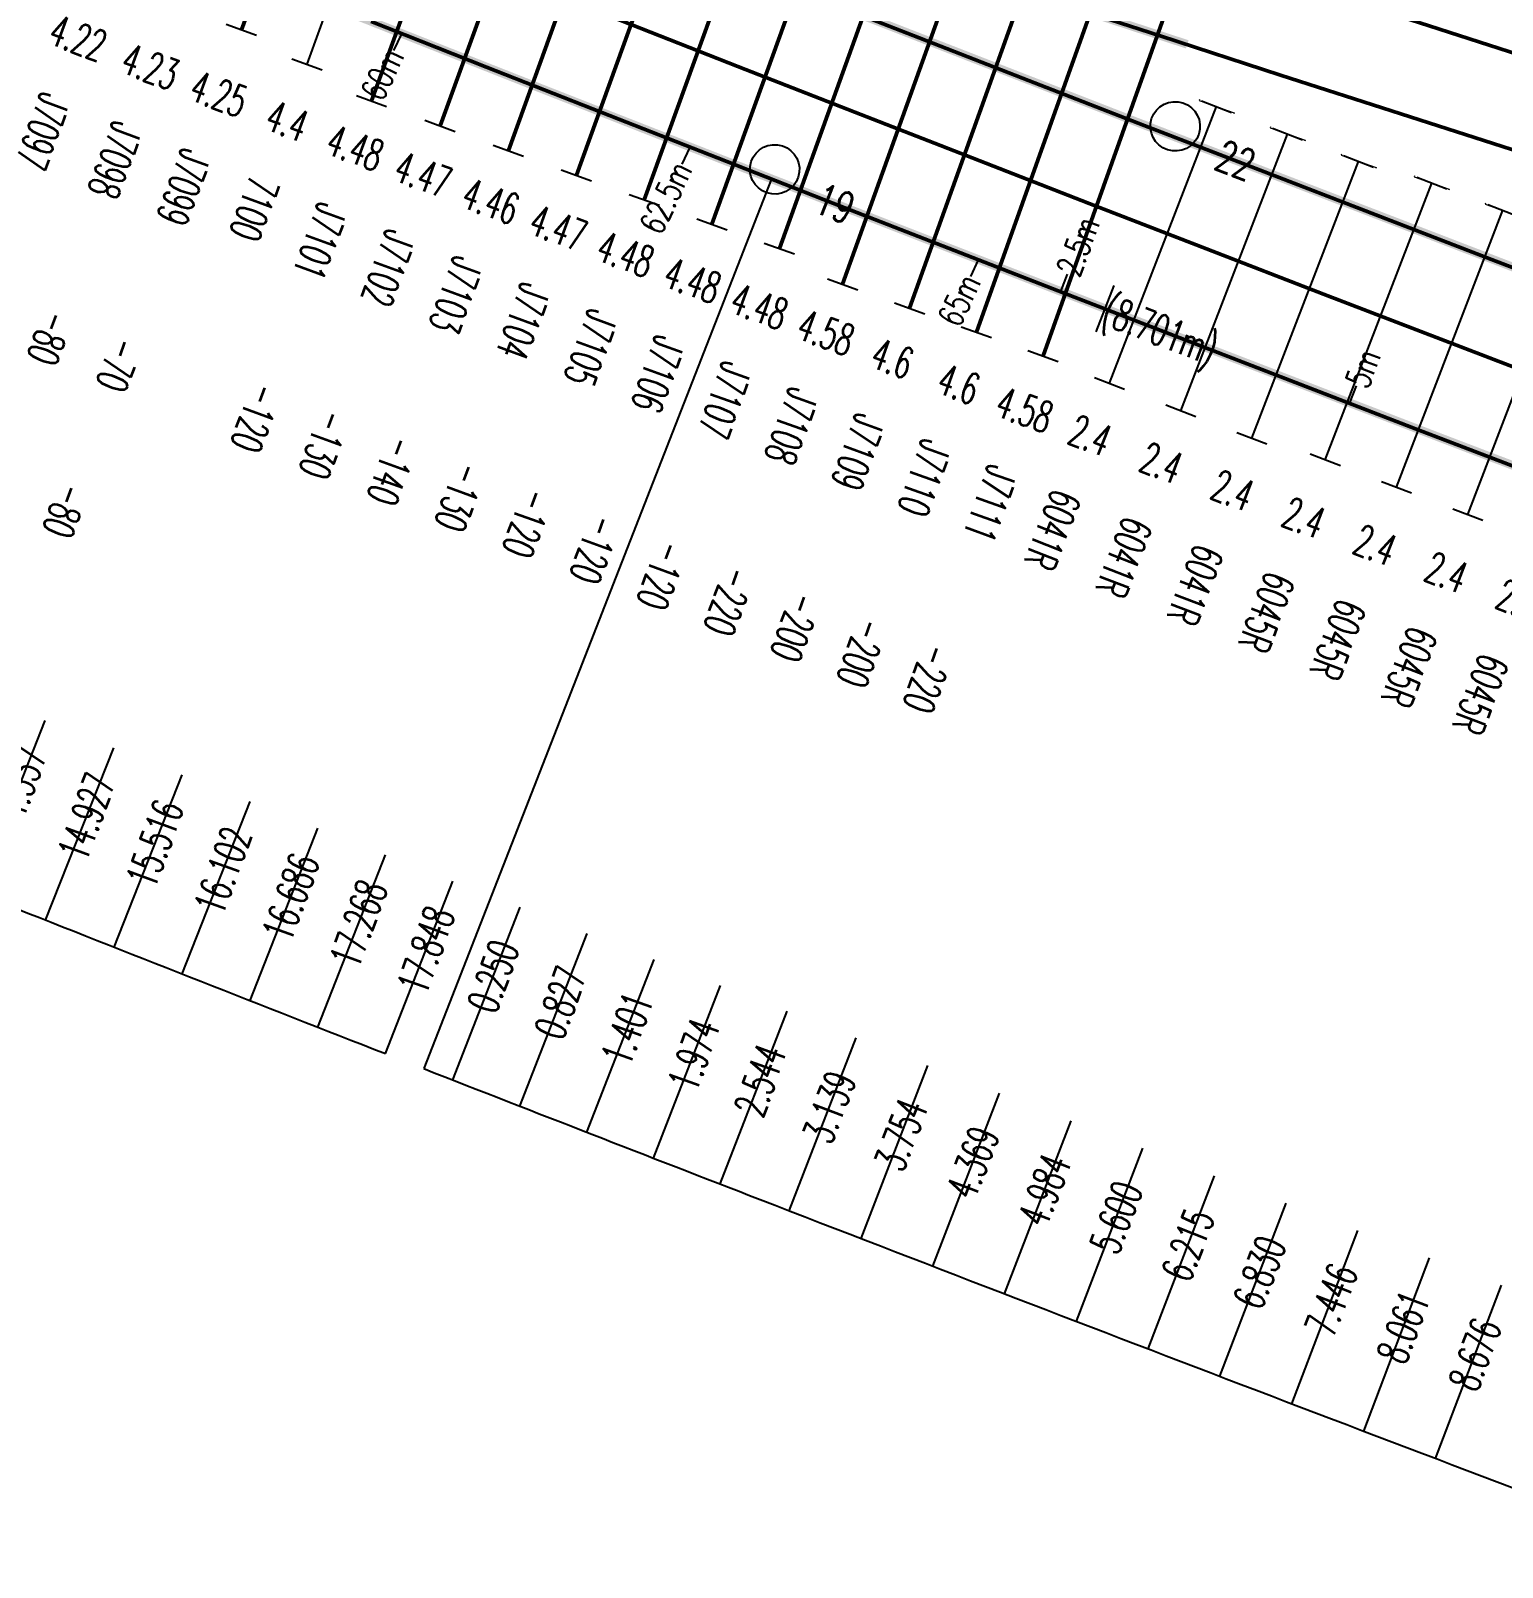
# Model space of a CAD drawing. Header units: millimetres. Extents: x 2688706 to 2690835, y 1254387 to 1255241.
# Drawn here: x 2689205.04 to 2689216.92, y 1254936.26 to 1254948.65 of the extents above; entities that cross this region are included whole.
import ezdxf
from ezdxf.enums import TextEntityAlignment as Align

# ---------------------------------------------------------------- set-up
doc = ezdxf.new("R2010")
doc.units = ezdxf.units.MM
doc.linetypes.add('STRICHPUNKT', pattern=[1, 0.5, -0.25, 0, -0.25])
for name, color, linetype in [('A-GL-0013-_____', 1, 'STRICHPUNKT'), ('BS-TR-B-Gleisstrang-LinieGeometrie', 7, 'Continuous'), ('BS-TR-N-Gleisstrang-LinieGeometrie', 7, 'Continuous'), ('L-GL-0013-_____', 2, 'Continuous'), ('L-HS-0013-_____', 4, 'Continuous'), ('L-ST-0013-_____', 7, 'Continuous'), ('S-ON-0013-_____', 7, 'Continuous'), ('T-DD-0013-_____', 7, 'Continuous'), ('T-MK-0013-_____', 1, 'Continuous'), ('T-SS-0013-_____', 7, 'Continuous'), ('T-ST', 7, 'Continuous')]:
    doc.layers.add(name, color=color, linetype=linetype)
doc.layers.add('L-ST', color=7, linetype='Continuous', plot=False)
doc.layers.add('T-LL-0013-_____', color=2, linetype='Continuous', lineweight=0)
doc.styles.add('R6', font='simplex.shx', dxfattribs={"width": 0.6})
doc.styles.add('R7', font='simplex.shx', dxfattribs={"width": 0.7})

# ---------------------------------------------------------------- blocks, each defined once
blk = doc.blocks.new('WeiVlpSchwelleR')
at = {"color": 7}
for p, q in [((-0.4999999999999886, -0.1300000000000048), (-0.4999999999999886, 0.1299999999999719)), ((0.5000000000000153, -0.1300000000000075), (0.5000000000000082, 0.1299999999999692))]:
    blk.add_line(p, q, dxfattribs=at)
at = {"color": 0, "linetype": 'ByBlock', "lineweight": -2}
blk.add_line((0.5000000000000118, -1.201402631621339e-14), (-0.4999999999999868, 4.853087807381139e-15), dxfattribs=at)
at = {"style": 'R6', "width": 0.6}
blk.add_attdef('LAENGE', text='', height=0.25, rotation=90, dxfattribs=at).set_placement((1.229737067022978, 0.007106245459260857, 6e-06), align=Align.MIDDLE)
at = {"style": 'R6', "width": 0.6, "flags": 1}
for tag, p in [('WVP-SKML', (-3, -5.426215032855453e-14, 2e-06)), ('WVP-SKMR', (5, -5.426215032855453e-14, 2e-06))]:
    blk.add_attdef(tag, text='', height=0.25, rotation=180, dxfattribs=at).set_placement(p, align=Align.MIDDLE_CENTER)
for tag, rotation, p in [('VERKLINKS', 180, (-0.8611075787620777, -8.73603956063954e-05, 2e-06)), ('VERKRECHTS', 179.9999999999973, (0.8750000000000082, -5.459328261269093e-14, 2e-06))]:
    blk.add_attdef(tag, text='', height=0.25, rotation=rotation, dxfattribs=at).set_placement(p, align=Align.MIDDLE)
at = {"color": 1, "extrusion": (-1, 1.836970198721029e-16, 1.224646799147353e-16), "style": 'R6', "width": 0.6, "flags": 8}
blk.add_attdef('WVP-ANL', text='', height=0.25, rotation=270, dxfattribs=at).set_placement((1.829950611378862e-14, -6.12323399573665e-17, 0.4999999999999904), align=Align.MIDDLE)
at = {"style": 'R6', "width": 0.6, "flags": 1}
blk.add_attdef('VERSCHIEBUNG', text='', height=0.25, rotation=179.9999999999999, dxfattribs=at).set_placement((1.75503510535756, -5.395683899678261e-14, 2.000000000057511e-06), align=Align.MIDDLE_LEFT)
at = {"color": 1, "extrusion": (1, -1.83697019872103e-16, 3.374459510989179e-32), "style": 'R6', "width": 0.6, "flags": 8}
blk.add_attdef('WVP-ANR', text='', height=0.25, rotation=270, dxfattribs=at).set_placement((-1.90594986648479e-14, -7.137320858570557e-15, 0.5000000000000118), align=Align.MIDDLE)
at = {"style": 'R6', "width": 0.6}
blk.add_attdef('BEZEICHNUNG', text='', height=0.25, rotation=180, dxfattribs=at).set_placement((3.371428571428583, -5.426215032855453e-14, 2.000000000057511e-06), align=Align.MIDDLE_LEFT)
blk = doc.blocks.new('WeiVlpAbstMarkeL')
blk.add_line((0, 0), (-0.1500000000000004, -1.110223024625157e-16))
at = {"style": 'R7', "width": 0.7}
blk.add_attdef('ATTR', text='', height=0.2, dxfattribs=at).set_placement((-0.1500000000000004, -1.110223024625157e-16), align=Align.MIDDLE_RIGHT)
blk = doc.blocks.new('st_Norm_a')
at = {"color": 0, "linetype": 'ByBlock', "lineweight": -2}
blk.add_circle((0, 0, 1), 0.2, dxfattribs=at)
at = {"layer": 'T-ST', "color": 0, "linetype": 'ByBlock', "lineweight": -2, "style": 'R7', "width": 0.7}
blk.add_attdef('WVP-STNR', text='', height=0.25, dxfattribs=at).set_placement((0.55, 0), align=Align.MIDDLE)
blk = doc.blocks.new('st_KlaM_a')
at = {"layer": 'L-ST', "color": 0, "linetype": 'ByBlock', "lineweight": -2}
blk.add_line((0, -0.1999999999999993), (0, 0.1999999999999993), dxfattribs=at)
blk = doc.blocks.new('WeiVlpAbstMarkeR')
blk.add_line((0, 0), (0.1500000000000004, -1.110223024625157e-16))
at = {"style": 'R7', "width": 0.7}
blk.add_attdef('ATTR', text='', height=0.2, dxfattribs=at).set_placement((0.1500000000000004, -1.110223024625157e-16), align=Align.MIDDLE_LEFT)
blk = doc.blocks.new('Weiche-13')
at = {"layer": 'A-GL-0013-_____', "flags": 128}
for points in [[(345.43637, 10.70093, 0.006928306320745876), (364.76497, 11.79032)], [(345.46424, 8.97558, 0.005070943464862555), (363.71917, 8.97565)]]:
    blk.add_lwpolyline(points, format="xyb", dxfattribs=at)
at = {"layer": 'L-GL-0013-_____', "lineweight": 70, "const_width": 0.07, "flags": 128}
for points in [[(345.4681946421023, 9.95160550943865, 0.003363107562984595), (354.8645508310054, 10.41401390278185, 0.003363107562984595)], [(345.4718433438196, 9.72554145845163, 0.002653654230962587), (355.0168605674243, 9.679432277022933, 0.002653654230962587)], [(355.0168605674243, 9.679432277022933, 0.002417256706003419), (363.711560904605, 9.725611400118282, 0.005070943464862577)], [(352.1293230268037, 8.182686421978419, 0.0008017409710536414), (355.0179925213484, 8.179432646259093, 0.002417140964552024), (363.7267790953947, 8.225688599881778, 0.002653769972562953)]]:
    blk.add_lwpolyline(points, format="xyb", dxfattribs=at)
at = {"layer": 'L-HS-0013-_____', "lineweight": 70, "const_width": 0.07, "flags": 128}
blk.add_lwpolyline([(333.9542853216582, 8.41569720522486, 0.00319290526771504), (345.4566366994035, 8.225618541110293, 0.001852025061082576), (352.1293230268037, 8.182686421978419, 0.001852025061082576)], format="xyb", dxfattribs=at)
at = {"layer": 'T-MK-0013-_____'}
for p, q in [((352.1293230268037, 8.182686421978419), (352.1082154295781, 0.4506271628752074)), ((348.2357842424429, 0.4693914090117777), (348.246272839569, 1.969354738340308)), ((348.8308138310223, 0.465425500545059), (348.8403199715237, 1.965395378006859)), ((349.4243425230538, 0.4618578729304449), (349.4328686850691, 1.961833640921811)), ((350.0153588633704, 0.4586906704618352), (350.0229091950573, 1.958671667838608)), ((350.6043680552503, 0.4559167700617061), (350.6109458706227, 1.955902347440678)), ((351.1918753469234, 0.4535303750968814), (351.197483125777, 1.953519892665698)), ((351.7768691868491, 0.4515316984977045), (351.7815110791578, 1.95152451609244)), ((352.3603605967011, 0.44997382796413), (352.3640390838136, 1.94996931753487)), ((352.9418432952792, 0.4487339324407655), (352.9445616931175, 1.948731469209807)), ((353.5213171281296, 0.4478685793502993), (353.5230787535428, 1.947867544908577)), ((354.0987817592022, 0.4473739237481995), (354.0995899295944, 1.947373706035056)), ((354.6742368591912, 0.4472461336307819), (354.6740948925103, 1.947246126912602)), ((355.273827385375, 0.447500743902547), (355.2726954314866, 1.947500316795951)), ((355.8943823909087, 0.4481809780385449), (355.8922258352456, 1.948179427793634)), ((356.5149367870262, 0.44928509341907), (356.5117556305947, 1.949281720163196)), ((357.1354902841869, 0.4508130895289999), (357.1312845284712, 1.950807193390365)), ((357.7560425928531, 0.4527649656555121), (357.7508122398156, 1.952755846763495)), ((358.3765934234855, 0.455140720887627), (358.3703384755665, 1.95512767937311)), ((358.997142486546, 0.457940354116778), (358.989862946664, 1.957922690112474)), ((359.6176894924973, 0.4611638640372658), (359.6093853640488, 1.961140877678045)), ((360.2382341518035, 0.4648112491445534), (360.228905438663, 1.964782240567769)), ((360.8587761749291, 0.4688825077370847), (360.8484228814494, 1.968846777082899))]:
    blk.add_line(p, q, dxfattribs=at)
at = {"layer": 'T-MK-0013-_____', "flags": 128}
for points in [[(333.7771612728863, 0.685577709216318, 0.003192905267715048), (345.3782502337229, 0.4938673867325178, 0.001760843154526556), (351.7768691868495, 0.4515316984976289, 0.001760843154526556)], [(352.1082154295781, 0.4506271628752074, 0.0008017409710536703), (355.0216814196426, 0.4473454565687689, 0.002289362499598323), (363.3409121149704, 0.4894062360002377, 0.002289362499598323)]]:
    blk.add_lwpolyline(points, format="xyb", dxfattribs=at)
at = {"layer": 'L-ST-0013-_____', "color": 7}
for p, rotation, values in [((355.0168605674243, 9.679432277022933), 0.02730869194980215, {'WVP-STNR': '22'}), ((352.1293230268037, 8.182686421978419), 359.8435897615415, {'WVP-STNR': '19'})]:
    blk.add_blockref('st_Norm_a', p, dxfattribs=dict(at, rotation=rotation)).add_auto_attribs(values)
at = {"layer": 'L-ST-0013-_____', "color": 7, "rotation": 0.02733521778220667}
blk.add_blockref('st_KlaM_a', (355.0179925213484, 8.179432646259093), dxfattribs=at)
at = {"layer": 'S-ON-0013-_____', "color": 6, "lineweight": 50}
ref = blk.add_blockref('WeiVlpSchwelleR', (352.9122400749997, 9.883946035435386), dxfattribs=dict(at, xscale=4.58, rotation=271.4669732401039))
ref.add_attrib('BEZEICHNUNG', 'J7108', dxfattribs={"layer": 'T-SS-0013-_____', "height": 0.25, "rotation": 271.4669732401039, "style": 'R6', "width": 0.6}).set_placement((352.9942497392522, 6.681583023132927), align=Align.MIDDLE_LEFT)
ref.add_attrib('LAENGE', '4.58', dxfattribs={"layer": 'T-SS-0013-_____', "height": 0.25, "rotation": 1.466973240103942, "style": 'R6', "width": 0.6}).set_placement((352.9874654910703, 7.181583566464903), align=Align.MIDDLE)
ref.add_attrib('VERKLINKS', '-220', dxfattribs={"layer": 'T-SS-0013-_____', "height": 0.25, "rotation": 271.4669732401039, "style": 'R6', "width": 0.6}).set_placement((353.0406227055367, 4.870783364898216), align=Align.MIDDLE)
ref.add_attrib('WVP-SKMR', '0.827', dxfattribs={"layer": 'T-MK-0013-_____', "height": 0.25, "rotation": 91.46697324010397, "style": 'R6', "width": 0.6}).set_placement((352.9434743339822, 1.34873245450219), align=Align.MIDDLE_CENTER)
ref = blk.add_blockref('WeiVlpSchwelleR', (353.4848636439807, 9.908822338395073), dxfattribs=dict(at, xscale=4.6, rotation=271.5086801051422))
ref.add_attrib('BEZEICHNUNG', 'J7109', dxfattribs={"layer": 'T-SS-0013-_____', "height": 0.25, "rotation": 271.5086801051422, "style": 'R6', "width": 0.6}).set_placement((353.5698829337854, 6.680755237168114), align=Align.MIDDLE_LEFT)
ref.add_attrib('LAENGE', '4.6', dxfattribs={"layer": 'T-SS-0013-_____', "height": 0.25, "rotation": 1.508680105142175, "style": 'R6', "width": 0.6}).set_placement((353.5627810004494, 7.18075208826218), align=Align.MIDDLE)
ref.add_attrib('VERKLINKS', '-200', dxfattribs={"layer": 'T-SS-0013-_____', "height": 0.25, "rotation": 271.5086801051422, "style": 'R6', "width": 0.6}).set_placement((353.6175531086368, 4.870783364898216), align=Align.MIDDLE)
ref.add_attrib('WVP-SKMR', '1.401', dxfattribs={"layer": 'T-MK-0013-_____', "height": 0.25, "rotation": 91.50868010514219, "style": 'R6', "width": 0.6}).set_placement((353.5223741033776, 1.347867958685266), align=Align.MIDDLE_CENTER)
ref = blk.add_blockref('WeiVlpSchwelleR', (354.0557327147561, 9.924064808506103), dxfattribs=dict(at, xscale=4.6, rotation=271.5502410691645))
ref.add_attrib('BEZEICHNUNG', 'J7110', dxfattribs={"layer": 'T-SS-0013-_____', "height": 0.25, "rotation": 271.5502410691645, "style": 'R6', "width": 0.6}).set_placement((354.1435201856909, 6.680295683846118), align=Align.MIDDLE_LEFT)
ref.add_attrib('LAENGE', '4.6', dxfattribs={"layer": 'T-SS-0013-_____', "height": 0.25, "rotation": 1.550241069164529, "style": 'R6', "oblique": 359.9999999999999, "width": 0.6}).set_placement((354.1361025497758, 7.180288686877931), align=Align.MIDDLE)
ref.add_attrib('VERKLINKS', '-200', dxfattribs={"layer": 'T-SS-0013-_____', "height": 0.25, "rotation": 271.5502410691645, "style": 'R6', "width": 0.6}).set_placement((354.192491769056, 4.870783364898216), align=Align.MIDDLE)
ref.add_attrib('WVP-SKMR', '1.974', dxfattribs={"layer": 'T-MK-0013-_____', "height": 0.25, "rotation": 91.55024106916454, "style": 'R6', "width": 0.6}).set_placement((354.0992666614375, 1.347373793120314), align=Align.MIDDLE_CENTER)
ref = blk.add_blockref('WeiVlpSchwelleR', (354.6248688568121, 9.929669664212446), dxfattribs=dict(at, xscale=4.58, rotation=271.5916561790293))
ref.add_attrib('BEZEICHNUNG', 'J7111', dxfattribs={"layer": 'T-SS-0013-_____', "height": 0.25, "rotation": 271.5916561790293, "style": 'R6', "width": 0.6}).set_placement((354.7151611693586, 6.680200555437418), align=Align.MIDDLE_LEFT)
ref.add_attrib('LAENGE', '4.58', dxfattribs={"layer": 'T-SS-0013-_____', "height": 0.25, "rotation": 1.591656179029322, "style": 'R6', "width": 0.6}).set_placement((354.7074298277407, 7.18018955904492), align=Align.MIDDLE)
ref.add_attrib('VERKLINKS', '-220', dxfattribs={"layer": 'T-SS-0013-_____', "height": 0.25, "rotation": 271.5916561790293, "style": 'R6', "width": 0.6}).set_placement((354.765439063078, 4.870783364898216), align=Align.MIDDLE)
ref.add_attrib('WVP-SKMR', '2.544', dxfattribs={"layer": 'T-MK-0013-_____', "height": 0.25, "rotation": 91.59165617902934, "style": 'R6', "width": 0.6}).set_placement((354.6741516791827, 1.347246129599874), align=Align.MIDDLE_CENTER)
ref = blk.add_blockref('WeiVlpSchwelleR', (350.6000712595553, 9.873143456243117), dxfattribs=dict(at, xscale=4.47, rotation=271.2987233254179))
ref.add_attrib('BEZEICHNUNG', 'J7104', dxfattribs={"layer": 'T-SS-0013-_____', "height": 0.25, "rotation": 271.2987233254179, "style": 'R6', "width": 0.6}).set_placement((350.6722665106275, 6.688650923957085), align=Align.MIDDLE_LEFT)
ref.add_attrib('LAENGE', '4.47', dxfattribs={"layer": 'T-SS-0013-_____', "height": 0.25, "rotation": 1.29872332541782, "style": 'R6', "oblique": 359.9999999999999, "width": 0.6}).set_placement((350.6670599327332, 7.188672093183865), align=Align.MIDDLE)
ref.add_attrib('VERKLINKS', '-130', dxfattribs={"layer": 'T-SS-0013-_____', "height": 0.25, "rotation": 271.2987233254179, "style": 'R6', "width": 0.6}).set_placement((350.7134791696342, 4.870783364898216), align=Align.MIDDLE)
ref.add_attrib('WVP-SKMR', '16.686', dxfattribs={"layer": 'T-MK-0013-_____', "height": 0.25, "rotation": 91.29872332541782, "style": 'R6', "width": 0.6}).set_placement((350.6083147444737, 1.355908116489089), align=Align.MIDDLE_CENTER)
ref = blk.add_blockref('WeiVlpSchwelleR', (351.1808480459196, 9.891525954117002), dxfattribs=dict(at, xscale=4.48, rotation=271.3410137315604))
ref.add_attrib('BEZEICHNUNG', 'J7105', dxfattribs={"layer": 'T-SS-0013-_____', "height": 0.25, "rotation": 271.3410137315604, "style": 'R6', "width": 0.6}).set_placement((351.2558801115512, 6.686312197274853), align=Align.MIDDLE_LEFT)
ref.add_attrib('LAENGE', '4.48', dxfattribs={"layer": 'T-SS-0013-_____', "height": 0.25, "rotation": 1.34101373156036, "style": 'R6', "width": 0.6}).set_placement((351.2503524720948, 7.186330679939507), align=Align.MIDDLE)
ref.add_attrib('VERKLINKS', '-120', dxfattribs={"layer": 'T-SS-0013-_____', "height": 0.25, "rotation": 271.3410137315604, "style": 'R6', "width": 0.6}).set_placement((351.2983805152188, 4.870783364898216), align=Align.MIDDLE)
ref.add_attrib('WVP-SKMR', '17.268', dxfattribs={"layer": 'T-MK-0013-_____', "height": 0.25, "rotation": 91.34101373156037, "style": 'R6', "width": 0.6}).set_placement((351.1952400142356, 1.353524085638171), align=Align.MIDDLE_CENTER)
ref = blk.add_blockref('WeiVlpSchwelleR', (351.7592286583802, 9.905278137387103), dxfattribs=dict(at, xscale=4.48, rotation=271.3831218677893))
ref.add_attrib('BEZEICHNUNG', 'J7106', dxfattribs={"layer": 'T-SS-0013-_____', "height": 0.25, "rotation": 271.3831218677893, "style": 'R6', "width": 0.6}).set_placement((351.8369968615168, 6.684358588469435), align=Align.MIDDLE_LEFT)
ref.add_attrib('LAENGE', '4.48', dxfattribs={"layer": 'T-SS-0013-_____', "height": 0.25, "rotation": 1.383121867789239, "style": 'R6', "oblique": 359.9999999999999, "width": 0.6}).set_placement((351.8311504648804, 7.18437422269237), align=Align.MIDDLE)
ref.add_attrib('VERKLINKS', '-120', dxfattribs={"layer": 'T-SS-0013-_____', "height": 0.25, "rotation": 271.3831218677893, "style": 'R6', "width": 0.6}).set_placement((351.8807851288882, 4.870783364898216), align=Align.MIDDLE)
ref.add_attrib('WVP-SKMR', '17.848', dxfattribs={"layer": 'T-MK-0013-_____', "height": 0.25, "rotation": 91.38312186778927, "style": 'R6', "width": 0.6}).set_placement((351.7796543222343, 1.351527389054546), align=Align.MIDDLE_CENTER)
ref = blk.add_blockref('WeiVlpSchwelleR', (352.3360993572274, 9.919418072005339), dxfattribs=dict(at, xscale=4.48, rotation=271.4251204970606))
ref.add_attrib('BEZEICHNUNG', 'J7107', dxfattribs={"layer": 'T-SS-0013-_____', "height": 0.25, "rotation": 271.4251204970606, "style": 'R6', "width": 0.6}).set_placement((352.4166209362269, 6.682782862404203), align=Align.MIDDLE_LEFT)
ref.add_attrib('LAENGE', '4.48', dxfattribs={"layer": 'T-SS-0013-_____', "height": 0.25, "rotation": 1.425120497060519, "style": 'R6', "oblique": 359.9999999999999, "width": 0.6}).set_placement((352.4104575522304, 7.182795486009397), align=Align.MIDDLE)
ref.add_attrib('VERKLINKS', '-120', dxfattribs={"layer": 'T-SS-0013-_____', "height": 0.25, "rotation": 271.4251204970606, "style": 'R6', "width": 0.6}).set_placement((352.4617001778582, 4.870783364898216), align=Align.MIDDLE)
ref.add_attrib('WVP-SKMR', '0.250', dxfattribs={"layer": 'T-MK-0013-_____', "height": 0.25, "rotation": 91.42512049706053, "style": 'R6', "width": 0.6}).set_placement((352.3625676889686, 1.349971121706574), align=Align.MIDDLE_CENTER)
ref = blk.add_blockref('WeiVlpSchwelleR', (348.8462320003435, 9.840338550236424), dxfattribs=dict(at, xscale=4.480000000000002, rotation=271.1710489917518))
ref.add_attrib('BEZEICHNUNG', 'J7101', dxfattribs={"layer": 'T-SS-0013-_____', "height": 0.25, "rotation": 271.1710489917518, "style": 'R6', "width": 0.6}).set_placement((348.9104661131346, 6.698001123550178), align=Align.MIDDLE_LEFT)
ref.add_attrib('LAENGE', '4.48', dxfattribs={"layer": 'T-SS-0013-_____', "height": 0.25, "rotation": 1.17104899175184, "style": 'R6', "width": 0.6}).set_placement((348.9062341876205, 7.198029316815084), align=Align.MIDDLE)
ref.add_attrib('VERKLINKS', '-120', dxfattribs={"layer": 'T-SS-0013-_____', "height": 0.25, "rotation": 271.1710489917518, "style": 'R6', "width": 0.6}).set_placement((348.9478171979057, 4.870783364898216), align=Align.MIDDLE)
ref.add_attrib('WVP-SKMR', '14.927', dxfattribs={"layer": 'T-MK-0013-_____', "height": 0.25, "rotation": 91.17104899175186, "style": 'R6', "width": 0.6}).set_placement((348.8365175153231, 1.365407427022139), align=Align.MIDDLE_CENTER)
ref = blk.add_blockref('WeiVlpSchwelleR', (349.4332555202432, 9.847556094523524), dxfattribs=dict(at, xscale=4.470000000000001, rotation=271.2137775270115))
ref.add_attrib('BEZEICHNUNG', 'J7102', dxfattribs={"layer": 'T-SS-0013-_____', "height": 0.25, "rotation": 271.2137775270115, "style": 'R6', "width": 0.6}).set_placement((349.5000613937562, 6.694488996275661), align=Align.MIDDLE_LEFT)
ref.add_attrib('LAENGE', '4.47', dxfattribs={"layer": 'T-SS-0013-_____', "height": 0.25, "rotation": 1.213777527011454, "style": 'R6', "width": 0.6}).set_placement((349.4955024089676, 7.194515023234748), align=Align.MIDDLE)
ref.add_attrib('VERKLINKS', '-130', dxfattribs={"layer": 'T-SS-0013-_____', "height": 0.25, "rotation": 271.2137775270115, "style": 'R6', "width": 0.6}).set_placement((349.5387013097297, 4.870783364898216), align=Align.MIDDLE)
ref.add_attrib('WVP-SKMR', '15.516', dxfattribs={"layer": 'T-MK-0013-_____', "height": 0.25, "rotation": 91.21377752701147, "style": 'R6', "width": 0.6}).set_placement((349.429458220263, 1.361843333725265), align=Align.MIDDLE_CENTER)
ref = blk.add_blockref('WeiVlpSchwelleR', (350.0177776003113, 9.855156665948558), dxfattribs=dict(at, xscale=4.459999999999998, rotation=271.2563233823523))
ref.add_attrib('BEZEICHNUNG', 'J7103', dxfattribs={"layer": 'T-SS-0013-_____', "height": 0.25, "rotation": 271.2563233823522, "style": 'R6', "width": 0.6}).set_placement((350.0871609045159, 6.691374612964407), align=Align.MIDDLE_LEFT)
ref.add_attrib('LAENGE', '4.46', dxfattribs={"layer": 'T-SS-0013-_____', "height": 0.25, "rotation": 1.256323382352217, "style": 'R6', "oblique": 359.9999999999999, "width": 0.6}).set_placement((350.0822771247009, 7.191398297674065), align=Align.MIDDLE)
ref.add_attrib('VERKLINKS', '-140', dxfattribs={"layer": 'T-SS-0013-_____', "height": 0.25, "rotation": 271.2563233823522, "style": 'R6', "width": 0.6}).set_placement((350.1270873704614, 4.870783364898216), align=Align.MIDDLE)
ref.add_attrib('WVP-SKMR', '16.102', dxfattribs={"layer": 'T-MK-0013-_____', "height": 0.25, "rotation": 91.25632338235222, "style": 'R6', "width": 0.6}).set_placement((350.0198890623825, 1.358679268887899), align=Align.MIDDLE_CENTER)
ref = blk.add_blockref('WeiVlpSchwelleR', (346.4479355397593, 9.854981571337474), dxfattribs=dict(at, xscale=4.22, rotation=270.995941691949))
ref.add_attrib('BEZEICHNUNG', 'J7097', dxfattribs={"layer": 'T-SS-0013-_____', "height": 0.25, "rotation": 270.995941691949, "style": 'R6', "width": 0.6}).set_placement((346.502498266771, 6.716344908565956), align=Align.MIDDLE_LEFT)
ref.add_attrib('LAENGE', '4.22', dxfattribs={"layer": 'T-SS-0013-_____', "height": 0.25, "rotation": 0.9959416919490205, "style": 'R6', "oblique": 359.9999999999999, "width": 0.6}).set_placement((346.4999005048637, 7.216385908160056), align=Align.MIDDLE)
ref = blk.add_blockref('WeiVlpSchwelleR', (347.0727457540956, 9.871096019914187), dxfattribs=dict(at, xscale=4.23, rotation=271.0419424634376))
ref.add_attrib('BEZEICHNUNG', 'J7098', dxfattribs={"layer": 'T-SS-0013-_____', "height": 0.25, "rotation": 271.0419424634376, "style": 'R6', "width": 0.6}).set_placement((347.1302204876342, 6.710943942135932), align=Align.MIDDLE_LEFT)
ref.add_attrib('LAENGE', '4.23', dxfattribs={"layer": 'T-SS-0013-_____', "height": 0.25, "rotation": 1.041942463437612, "style": 'R6', "width": 0.6}).set_placement((347.1272711202164, 7.210983776126417), align=Align.MIDDLE)
ref.add_attrib('VERKLINKS', '-80', dxfattribs={"layer": 'T-SS-0013-_____', "height": 0.25, "rotation": 271.0419424634376, "style": 'R6', "width": 0.6}).set_placement((347.1636880981297, 4.870783364898216), align=Align.MIDDLE)
ref = blk.add_blockref('WeiVlpSchwelleR', (347.6656398039418, 9.882103034972255), dxfattribs=dict(at, xscale=4.25, rotation=271.0851761825535))
ref.add_attrib('BEZEICHNUNG', 'J7099', dxfattribs={"layer": 'T-SS-0013-_____', "height": 0.25, "rotation": 271.0851761825535, "style": 'R6', "width": 0.6}).set_placement((347.7257978404022, 6.706222939831479), align=Align.MIDDLE_LEFT)
ref.add_attrib('LAENGE', '4.25', dxfattribs={"layer": 'T-SS-0013-_____', "height": 0.25, "rotation": 1.085176182553487, "style": 'R6', "width": 0.6}).set_placement((347.7225194071801, 7.206261490029274), align=Align.MIDDLE)
ref.add_attrib('VERKLINKS', '-70', dxfattribs={"layer": 'T-SS-0013-_____', "height": 0.25, "rotation": 271.0851761825535, "style": 'R6', "width": 0.6}).set_placement((347.7605650348685, 4.870783364898216), align=Align.MIDDLE)
ref.add_attrib('VERKRECHTS', '-80', dxfattribs={"layer": 'T-SS-0013-_____', "height": 0.25, "rotation": 271.0851761825529, "style": 'R6', "width": 0.6}).set_placement((347.7844024822166, 3.612350094694193), align=Align.MIDDLE)
at = {"layer": 'S-ON-0013-_____'}
ref = blk.add_blockref('WeiVlpSchwelleR', (348.2566242399761, 9.888518664936782), dxfattribs=dict(at, xscale=4.4, rotation=271.1282094090185))
ref.add_attrib('BEZEICHNUNG', '7100', dxfattribs={"layer": 'T-SS-0013-_____', "height": 0.25, "rotation": 271.1282094090185, "style": 'R6', "width": 0.6}).set_placement((348.3193797842168, 6.701908919208234), align=Align.MIDDLE_LEFT)
ref.add_attrib('LAENGE', '4.4', dxfattribs={"layer": 'T-SS-0013-_____', "height": 0.25, "rotation": 1.128209409018486, "style": 'R6', "oblique": 359.9999999999999, "width": 0.6}).set_placement((348.315774807581, 7.201946005636026), align=Align.MIDDLE)
ref.add_attrib('WVP-SKMR', '14.337', dxfattribs={"layer": 'T-MK-0013-_____', "height": 0.25, "rotation": 91.12820940901851, "style": 'R6', "width": 0.6}).set_placement((348.2420774007186, 1.369369406608896), align=Align.MIDDLE_CENTER)
ref = blk.add_blockref('WeiVlpSchwelleR', (357.1118480824573, 8.882868014679927), dxfattribs=dict(at, xscale=2.4, rotation=270.160648245274))
ref.add_attrib('BEZEICHNUNG', '6045R', dxfattribs={"layer": 'T-SS-0013-_____', "height": 0.25, "rotation": 270.160648245274, "style": 'R6', "width": 0.6}).set_placement((357.1180165241736, 6.682876662349811), align=Align.MIDDLE_LEFT)
ref.add_attrib('LAENGE', '2.4', dxfattribs={"layer": 'T-SS-0013-_____', "height": 0.25, "rotation": 0.1606482452740295, "style": 'R6', "width": 0.6}).set_placement((357.1228961154978, 7.182903583186286), align=Align.MIDDLE)
ref.add_attrib('WVP-SKMR', '4.984', dxfattribs={"layer": 'T-MK-0013-_____', "height": 0.25, "rotation": 90.16064824527406, "style": 'R6', "width": 0.6}).set_placement((357.1329668307574, 1.350809551845819), align=Align.MIDDLE_CENTER)
ref.add_attrib('WVP-ANL', 'Z', dxfattribs={"layer": 'T-SS-0013-_____', "color": 1, "extrusion": (-0.002803837143841051, 0.99999606924091, 2.939152317953648e-16), "height": 0.3, "rotation": 270, "style": 'R6', "width": 0.6}).set_placement((-357.1353504770977, -2.669205765769494e-15, 9.081549634106405), align=Align.MIDDLE)
ref = blk.add_blockref('WeiVlpSchwelleR', (357.7266407278878, 8.884801774446034), dxfattribs=dict(at, xscale=2.4, rotation=270.1997851744606))
ref.add_attrib('BEZEICHNUNG', '6045R', dxfattribs={"layer": 'T-SS-0013-_____', "height": 0.25, "rotation": 270.1997851744606, "style": 'R6', "width": 0.6}).set_placement((357.7343119123428, 6.684815148820992), align=Align.MIDDLE_LEFT)
ref.add_attrib('LAENGE', '2.4', dxfattribs={"layer": 'T-SS-0013-_____', "height": 0.25, "rotation": 0.1997851744606029, "style": 'R6', "width": 0.6}).set_placement((357.7388499500297, 7.184845286099389), align=Align.MIDDLE)
ref.add_attrib('WVP-SKMR', '5.600', dxfattribs={"layer": 'T-MK-0013-_____', "height": 0.25, "rotation": 90.19978517446059, "style": 'R6', "width": 0.6}).set_placement((357.7529043810305, 1.352759494320302), align=Align.MIDDLE_CENTER)
ref.add_attrib('WVP-ANL', 'Z', dxfattribs={"layer": 'T-SS-0013-_____', "color": 1, "extrusion": (-0.003486902025061765, 0.9999939207386552, 2.939152317953648e-16), "height": 0.2999999999999999, "rotation": 270, "style": 'R6', "width": 0.6}).set_placement((-357.7554464474489, -2.597443534266682e-15, 8.837390013441434), align=Align.MIDDLE)
ref = blk.add_blockref('WeiVlpSchwelleR', (358.3414319090028, 8.887155479079308), dxfattribs=dict(at, xscale=2.4, rotation=270.2389221036472))
ref.add_attrib('BEZEICHNUNG', '6045R', dxfattribs={"layer": 'T-SS-0013-_____', "height": 0.25, "rotation": 270.2389221036472, "style": 'R6', "width": 0.6}).set_placement((358.3506058326174, 6.687174606633933), align=Align.MIDDLE_LEFT)
ref.add_attrib('LAENGE', '2.4', dxfattribs={"layer": 'T-SS-0013-_____', "height": 0.25, "rotation": 0.2389221036471852, "style": 'R6', "width": 0.6}).set_placement((358.3548023145495, 7.187207727049063), align=Align.MIDDLE)
ref.add_attrib('WVP-SKMR', '6.215', dxfattribs={"layer": 'T-MK-0013-_____', "height": 0.25, "rotation": 90.23892210364718, "style": 'R6', "width": 0.6}).set_placement((358.3728404547341, 1.355132895978917), align=Align.MIDDLE_CENTER)
ref.add_attrib('WVP-ANL', 'Z', dxfattribs={"layer": 'T-SS-0013-_____', "color": 1, "extrusion": (-0.00416996527935605, 0.9999913056569888, 2.939152317953649e-16), "height": 0.3, "rotation": 270, "style": 'R6', "width": 0.6}).set_placement((-358.3753754954589, -2.525556826462303e-15, 8.592806881885906), align=Align.MIDDLE)
ref = blk.add_blockref('WeiVlpSchwelleR', (358.9562213389516, 8.88992912748136), dxfattribs=dict(at, xscale=2.400000000000001, rotation=270.2780590328338))
ref.add_attrib('BEZEICHNUNG', '6045R', dxfattribs={"layer": 'T-SS-0013-_____', "height": 0.25, "rotation": 270.2780590328338, "style": 'R6', "width": 0.6}).set_placement((358.9668979974452, 6.689955034687785), align=Align.MIDDLE_LEFT)
ref.add_attrib('LAENGE', '2.4', dxfattribs={"layer": 'T-SS-0013-_____', "height": 0.25, "rotation": 0.2780590328337491, "style": 'R6', "width": 0.6}).set_placement((358.9707529216648, 7.18999090493307), align=Align.MIDDLE)
ref.add_attrib('WVP-SKMR', '6.830', dxfattribs={"layer": 'T-MK-0013-_____', "height": 0.25, "rotation": 90.27805903283377, "style": 'R6', "width": 0.6}).set_placement((358.9927747626168, 1.357929755714196), align=Align.MIDDLE_CENTER)
ref.add_attrib('WVP-ANL', 'Z', dxfattribs={"layer": 'T-SS-0013-_____', "color": 1, "extrusion": (-0.004853026588018237, 0.9999882239971308, 2.939152317953649e-16), "height": 0.3, "rotation": 270, "style": 'R6', "width": 0.6}).set_placement((-358.9951373318805, -2.453545675897414e-15, 8.347800353557945), align=Align.MIDDLE)
ref = blk.add_blockref('WeiVlpSchwelleR', (359.5707319266028, 8.943121952146157), dxfattribs=dict(at, xscale=2.4, rotation=270.3171959620203))
ref.add_attrib('BEZEICHNUNG', '6040', dxfattribs={"layer": 'T-SS-0013-_____', "height": 0.25, "rotation": 270.3171959620203, "style": 'R6', "width": 0.6}).set_placement((359.5831881192755, 6.693156431685103), align=Align.MIDDLE_LEFT)
ref.add_attrib('LAENGE', '2.4', dxfattribs={"layer": 'T-SS-0013-_____', "height": 0.25, "rotation": 0.3171959620203225, "style": 'R6', "width": 0.6}).set_placement((359.5868642330831, 7.193196311243884), align=Align.MIDDLE)
ref.add_attrib('WVP-SKMR', '7.446', dxfattribs={"layer": 'T-MK-0013-_____', "height": 0.25, "rotation": 90.31719596202034, "style": 'R6', "width": 0.6}).set_placement((359.6127070154282, 1.361150072221734), align=Align.MIDDLE_CENTER)
ref.add_attrib('WVP-ANL', 'Z', dxfattribs={"layer": 'T-SS-0013-_____', "color": 1, "extrusion": (-0.00553608563234454, 0.9999846757605195, 2.939152317953649e-16), "height": 0.3, "rotation": 270, "style": 'R6', "width": 0.6}).set_placement((-359.6147316675442, -2.396105877760883e-15, 8.152370542773177), align=Align.MIDDLE)
ref = blk.add_blockref('WeiVlpSchwelleR', (360.1854828408477, 8.946735283267003), dxfattribs=dict(at, xscale=2.4, rotation=270.3563328912069))
ref.add_attrib('BEZEICHNUNG', '6040', dxfattribs={"layer": 'T-SS-0013-_____', "height": 0.25, "rotation": 270.3563328912069, "style": 'R6', "width": 0.6}).set_placement((360.1994759105584, 6.696778796132065), align=Align.MIDDLE_LEFT)
ref.add_attrib('LAENGE', '2.4', dxfattribs={"layer": 'T-SS-0013-_____', "height": 0.25, "rotation": 0.3563328912069124, "style": 'R6', "width": 0.6}).set_placement((360.2028104621577, 7.1968210700725), align=Align.MIDDLE)
ref.add_attrib('WVP-SKMR', '8.061', dxfattribs={"layer": 'T-MK-0013-_____', "height": 0.25, "rotation": 90.3563328912069, "style": 'R6', "width": 0.6}).set_placement((360.2326369239192, 1.364793843998483), align=Align.MIDDLE_CENTER)
ref.add_attrib('WVP-ANL', 'Z', dxfattribs={"layer": 'T-SS-0013-_____', "color": 1, "extrusion": (-0.006219142093631847, 0.9999806609488102, 2.939152317953648e-16), "height": 0.3, "rotation": 270, "style": 'R6', "width": 0.6}).set_placement((-360.2341582133579, -2.323845942530334e-15, 7.906517564044739), align=Align.MIDDLE)
ref = blk.add_blockref('WeiVlpSchwelleR', (360.800231143525, 8.950768530357777), dxfattribs=dict(at, xscale=2.4, rotation=270.3954698203935))
ref.add_attrib('BEZEICHNUNG', '6040', dxfattribs={"layer": 'T-SS-0013-_____', "height": 0.25, "rotation": 270.3954698203935, "style": 'R6', "width": 0.6}).set_placement((360.8157610837446, 6.700822126338942), align=Align.MIDDLE_LEFT)
ref.add_attrib('LAENGE', '2.4', dxfattribs={"layer": 'T-SS-0013-_____', "height": 0.25, "rotation": 0.3954698203934765, "style": 'R6', "width": 0.6}).set_placement((360.8187540715799, 7.200866561350179), align=Align.MIDDLE)
ref.add_attrib('WVP-SKMR', '8.676', dxfattribs={"layer": 'T-MK-0013-_____', "height": 0.25, "rotation": 90.39546982039349, "style": 'R6', "width": 0.6}).set_placement((360.8525641988413, 1.368861069344573), align=Align.MIDDLE_CENTER)
ref.add_attrib('WVP-ANL', 'Z', dxfattribs={"layer": 'T-SS-0013-_____', "color": 1, "extrusion": (-0.006902195653177407, 0.9999761795638761, 2.939152317953649e-16), "height": 0.3, "rotation": 270, "style": 'R6', "width": 0.6}).set_placement((-360.8534166803084, -2.251461665510801e-15, 7.660241532083489), align=Align.MIDDLE)
ref = blk.add_blockref('WeiVlpSchwelleR', (355.2675019605858, 8.829586426863461), dxfattribs=dict(at, xscale=2.4, rotation=270.0432374577144))
ref.add_attrib('BEZEICHNUNG', '6041R', dxfattribs={"layer": 'T-SS-0013-_____', "height": 0.25, "rotation": 270.0432374577144, "style": 'R6', "width": 0.6}).set_placement((355.2691244278259, 6.679587039049581), align=Align.MIDDLE_LEFT)
ref.add_attrib('LAENGE', '2.4', dxfattribs={"layer": 'T-SS-0013-_____', "height": 0.25, "rotation": 0.04323745771436458, "style": 'R6', "width": 0.6}).set_placement((355.2748739297213, 7.179602245391221), align=Align.MIDDLE)
ref.add_attrib('WVP-SKMR', '3.139', dxfattribs={"layer": 'T-MK-0013-_____', "height": 0.25, "rotation": 90.04323745771438, "style": 'R6', "width": 0.6}).set_placement((355.2731482130419, 1.347500487638589), align=Align.MIDDLE_CENTER)
ref.add_attrib('WVP-ANL', 'Z', dxfattribs={"layer": 'T-SS-0013-_____', "color": 1, "extrusion": (-0.0007546359256827422, 0.9999997152622695, 2.939152317953649e-16), "height": 0.3, "rotation": 270, "style": 'R6', "width": 0.6}).set_placement((-355.2740639256504, -2.869049506339184e-15, 9.761486292540038), align=Align.MIDDLE)
ref = blk.add_blockref('WeiVlpSchwelleR', (355.8823314312452, 8.830260384836654), dxfattribs=dict(at, xscale=2.399999999999999, rotation=270.082374386901))
ref.add_attrib('BEZEICHNUNG', '6041R', dxfattribs={"layer": 'T-SS-0013-_____', "height": 0.25, "rotation": 270.082374386901, "style": 'R6', "width": 0.6}).set_placement((355.8854224943625, 6.68026260685436), align=Align.MIDDLE_LEFT)
ref.add_attrib('LAENGE', '2.4', dxfattribs={"layer": 'T-SS-0013-_____', "height": 0.25, "rotation": 0.08237438690094193, "style": 'R6', "width": 0.6}).set_placement((355.8908304504193, 7.180281623848918), align=Align.MIDDLE)
ref.add_attrib('WVP-SKMR', '3.754', dxfattribs={"layer": 'T-MK-0013-_____', "height": 0.25, "rotation": 90.08237438690092, "style": 'R6', "width": 0.6}).set_placement((355.8930884575108, 1.348180047891598), align=Align.MIDDLE_CENTER)
ref.add_attrib('WVP-ANL', 'Z', dxfattribs={"layer": 'T-SS-0013-_____', "color": 1, "extrusion": (-0.001437703775445302, 0.9999989665033931, 2.939152317953649e-16), "height": 0.2999999999999999, "rotation": 270, "style": 'R6', "width": 0.6}).set_placement((-355.8946589267569, -2.797660904406637e-15, 9.518597887279531), align=Align.MIDDLE)
ref = blk.add_blockref('WeiVlpSchwelleR', (356.4971602981112, 8.831354313125003), dxfattribs=dict(at, xscale=2.4, rotation=270.1215113160875))
ref.add_attrib('BEZEICHNUNG', '6041R', dxfattribs={"layer": 'T-SS-0013-_____', "height": 0.25, "rotation": 270.1215113160875, "style": 'R6', "width": 0.6}).set_placement((356.501719955663, 6.681359148125202), align=Align.MIDDLE_LEFT)
ref.add_attrib('LAENGE', '2.4', dxfattribs={"layer": 'T-SS-0013-_____', "height": 0.25, "rotation": 0.1215113160875174, "style": 'R6', "width": 0.6}).set_placement((356.5067863633583, 7.181381742472681), align=Align.MIDDLE)
ref.add_attrib('WVP-SKMR', '4.369', dxfattribs={"layer": 'T-MK-0013-_____', "height": 0.25, "rotation": 90.1215113160875, "style": 'R6', "width": 0.6}).set_placement((356.5130280931673, 1.349283069465546), align=Align.MIDDLE_CENTER)
ref.add_attrib('WVP-ANL', 'Z', dxfattribs={"layer": 'T-SS-0013-_____', "color": 1, "extrusion": (-0.002120770954400769, 0.9999977511627508, 2.939152317953649e-16), "height": 0.2999999999999999, "rotation": 270, "style": 'R6', "width": 0.6}).set_placement((-356.5150878737333, -2.726147725897873e-15, 9.275285629959868), align=Align.MIDDLE)
at = {"layer": 'T-DD-0013-_____'}
for name, p, rotation, values in [('WeiVlpAbstMarkeR', (354.6333199727027, 8.179331261749553), 90.21244590166968, {'ATTR': '2.5m'}), ('WeiVlpAbstMarkeR', (357.1333165863314, 8.182925668765506), 90.21244590176245, {'ATTR': '5m'}), ('WeiVlpAbstMarkeL', (348.9211921896063, 8.193657377259001), 85.82301000000001, {'ATTR': '60m'}), ('WeiVlpAbstMarkeL', (351.4211613284219, 8.181397976047947), 85.82301000000001, {'ATTR': '62.5m'}), ('WeiVlpAbstMarkeL', (353.9211548637892, 8.176077161640364), 85.82301000000001, {'ATTR': '65m'})]:
    blk.add_blockref(name, p, dxfattribs=dict(at, rotation=rotation)).add_auto_attribs(values)
at = {"layer": 'T-LL-0013-_____', "color": 1, "style": 'R6', "width": 0.6}
blk.add_text('(8.701m)', height=0.25, rotation=0.02733521778220667, dxfattribs=at).set_placement((355.0179925213484, 8.179432646259093), align=Align.MIDDLE_LEFT)

msp = doc.modelspace()

# ---------------------------------------------------------------- linework, layer by layer
at = {"layer": 'BS-TR-B-Gleisstrang-LinieGeometrie', "lineweight": 50}
for points in [[(2689205.68887408, 1254952.21798201, 453.94415), (2689206.6537552, 1254951.89061716, 453.947430307546), (2689207.61911276, 1254951.56465994, 453.950710615092), (2689208.5849447, 1254951.24011106, 453.953990922638), (2689209.55124897, 1254950.91697119, 453.957271230184), (2689210.51802352, 1254950.59524104, 453.9605515377299), (2689211.48526629, 1254950.27492128, 453.963831845276), (2689212.45297522, 1254949.95601259, 453.967112152822), (2689213.42114825, 1254949.63851566, 453.970392460368), (2689214.38978332, 1254949.32243116, 453.973672767914), (2689215.35887838, 1254949.00775976, 453.97695307546), (2689216.32843135, 1254948.69450213, 453.9801927921679), (2689217.29844019, 1254948.38265893, 453.983070761275), (2689218.26890282, 1254948.07223084, 453.985934846909), (2689219.23981718, 1254947.76321851, 453.988798932544), (2689220.2111812, 1254947.45562259, 453.991663018179), (2689221.18299283, 1254947.14944375, 453.994527103813), (2689222.15524999, 1254946.84468263, 453.997391189448), (2689223.12795061, 1254946.54133988, 454.000255275083), (2689224.10109262, 1254946.23941615, 454.003119360717)], [(2689205.09296422, 1254950.60482576, 454.0828597199859), (2689206.03486288, 1254950.22897389, 454.090433507282), (2689206.97718446, 1254949.85418358, 454.098007294577), (2689207.91992775, 1254949.48045532, 454.105581081873), (2689208.86309156, 1254949.10778958, 454.113154869169), (2689209.80667469, 1254948.73618683, 454.120728656465), (2689210.75067594, 1254948.36564754, 454.128302443761), (2689211.69509412, 1254947.99617219, 454.135876231057), (2689212.63992802, 1254947.62776125, 454.143450018352), (2689213.58517645, 1254947.26041517, 454.151023805648), (2689214.5308382, 1254946.89413444, 454.158597592944), (2689215.47691208, 1254946.5289195, 454.16617138024), (2689216.42339688, 1254946.16477084, 454.173697732832), (2689217.3702914, 1254945.8016889, 454.181115958758), (2689218.31759444, 1254945.43967415, 454.188413182445), (2689219.26530479, 1254945.07872706, 454.195589404203), (2689220.21342126, 1254944.71884807, 454.202644624338), (2689221.16194264, 1254944.36003765, 454.209578843151), (2689222.11086773, 1254944.00229624, 454.21639206094)]]:
    msp.add_polyline3d(points, dxfattribs=at)
at = {"layer": 'BS-TR-N-Gleisstrang-LinieGeometrie', "color": 1, "lineweight": 50, "true_color": 0xff0000}
for points in [[(2689211.23118805, 1254948.9804389, 454.070188198874), (2689212.16384292, 1254948.6158279, 454.077674243768), (2689213.09690324, 1254948.25225575, 454.0851602886621), (2689214.03036786, 1254947.88972289, 454.092646333557), (2689214.96423563, 1254947.52822978, 454.1004012740351), (2689215.89850538, 1254947.16777686, 454.108487028418), (2689216.83317596, 1254946.80836459, 454.116414699171), (2689217.76824621, 1254946.4499934, 454.124184286886), (2689218.70371496, 1254946.09266374, 454.131795792145), (2689219.63958106, 1254945.73637606, 454.139249215518), (2689220.57584335, 1254945.38113079, 454.146544557559), (2689221.51250067, 1254945.02692838, 454.153681818816), (2689222.44955185, 1254944.67376927, 454.160660999823), (2689223.38699574, 1254944.32165389, 454.1674821011), (2689224.32483116, 1254943.97058268, 454.174145123156), (2689225.26305696, 1254943.62055608, 454.180650066492), (2689226.20167197, 1254943.27157452, 454.186996931593), (2689227.14067504, 1254942.92363843, 454.1931857189321), (2689228.08006498, 1254942.57674825, 454.199216428975), (2689229.01984065, 1254942.2309044, 454.20508906217), (2689229.96000088, 1254941.88610731, 454.210803618956), (2689230.90054449, 1254941.54235742, 454.2163600997609), (2689231.84147032, 1254941.19965514, 454.221758505), (2689232.78277721, 1254940.85800091, 454.227022283573)], [(2689213.18871691, 1254948.92796962, 454.029939462684), (2689214.15838864, 1254948.61154685, 454.033067444659), (2689215.12852084, 1254948.29653869, 454.036168817903), (2689216.09911145, 1254947.98294582, 454.039243582422), (2689217.07015841, 1254947.67076889, 454.042291738223), (2689218.04165965, 1254947.36000858, 454.045313285315), (2689219.0136131, 1254947.05066555, 454.0483082236991), (2689219.986016701, 1254946.74274045, 454.051276553382), (2689220.95886838, 1254946.43623394, 454.054218274375), (2689221.93216607, 1254946.13114667, 454.057133386676), (2689222.90590769, 1254945.82747929, 454.060021890299), (2689223.88009118, 1254945.52523245, 454.06288698219)], [(2689207.79100849, 1254948.72739504, 454.166541563285), (2689208.72199857, 1254948.35971607, 454.1740079699759), (2689209.65339663, 1254947.99307185, 454.181474376668), (2689210.58520154, 1254947.62746285, 454.188940783359), (2689211.51741215, 1254947.2628895, 454.196368170772), (2689212.4500273, 1254946.89935226, 454.2037105026), (2689213.38304584, 1254946.53685158, 454.210967701856), (2689214.31646662, 1254946.17538791, 454.218139768696), (2689215.25028849, 1254945.81496168, 454.225226703279), (2689216.18451029, 1254945.45557336, 454.232228505755), (2689217.11913087, 1254945.09722338, 454.239145176278)]]:
    msp.add_polyline3d(points, dxfattribs=at)

# ---------------------------------------------------------------- block references
at = {"extrusion": (0.02521914971924821, 0.07637716214611351, 0.9967600130372128), "rotation": 177.079007424015}
msp.add_blockref('Weiche-13', (-2159774.707844734, -2028227.107873932, 164121.6433078382), dxfattribs=at)

doc.saveas('drawing.dxf')
